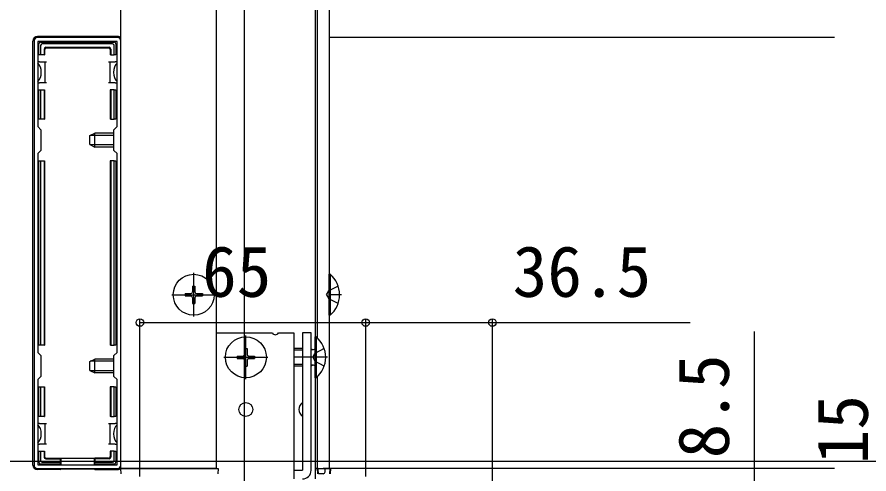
# Model space of a CAD drawing. Units: millimetres, scale not verified. Extents: x -875 to 875, y -1305 to 1298.
# Drawn here: x -661.4 to -416.1, y -714 to -582.5 of the extents above; entities that cross this region are included whole.
import ezdxf
from ezdxf.enums import TextEntityAlignment as Align

# ---------------------------------------------------------------- set-up
doc = ezdxf.new("R2010")
doc.units = ezdxf.units.MM
doc.header["$LTSCALE"] = 8
for name, color, linetype in [('0-3_YKK_11', 7, 'Continuous'), ('0-4_YKK_12', 2, 'Continuous'), ('0-5_YKK_13', 4, 'Continuous'), ('0-6_YKK_D', 6, 'Continuous')]:
    doc.layers.add(name, color=color, linetype=linetype)
doc.styles.add('ＭＳ ゴシック', font='')
doc.styles.get('ＭＳ ゴシック').set_extended_font_data('MS Gothic')

msp = doc.modelspace()

# ---------------------------------------------------------------- linework, layer by layer
at = {"layer": '0-3_YKK_11'}
for p, q in [((-632.5, -588.4), (-655.5, -588.4)), ((-656.5, -589.4), (-656.5, -711.4)), ((-631.5, -711.4), (-631.5, -589.4)), ((-655.5, -712.4), (-632.5, -712.4))]:
    msp.add_line(p, q, dxfattribs=at)
msp.add_lwpolyline([(-655.4, -621.8), (-655.4, -679), (-654.5, -679.9), (-654.5, -685.9), (-655.4, -686.8), (-655.4, -711.3), (-632.6, -711.3), (-632.6, -686.8), (-633.5, -685.9), (-633.5, -679.9), (-632.6, -679), (-632.6, -621.8), (-633.5, -620.9), (-633.5, -614.9), (-632.6, -614), (-632.6, -589.5), (-655.4, -589.5), (-655.4, -614), (-654.5, -614.9), (-654.5, -620.9)], close=True, dxfattribs=at)
for centre, start, end in [((-655.5, -589.4), 90.00001, 179.99999), ((-632.5, -589.4), 0.00001, 89.99999), ((-655.5, -711.4), 180.00001, 269.99999), ((-632.5, -711.4), 270.00001, 359.99999)]:
    msp.add_arc(centre, 1, start, end, dxfattribs=at)
at = {"layer": '0-4_YKK_12'}
for p, q in [((-596, -101.4), (-596, -891.4)), ((-631.5, -712.4), (-631.5, -444.9)), ((-604, -712.4), (-604, -444.9)), ((-575.5, -444.9), (-575.5, -715.4)), ((-575, -444.9), (-575, -674.721)), ((-571.5, -444.9), (-571.5, -712.4)), ((-426, -588.4), (-571.5, -588.4)), ((-575, -686.079), (-575, -712.4)), ((799.5, -710.4), (-857.925, -710.4)), ((-604, -712.4), (-631.5, -712.4)), ((-575.5, -712.4), (-571.5, -712.4)), ((-426, -712.4), (-571.5, -712.4))]:
    msp.add_line(p, q, dxfattribs=at)
at = {"layer": '0-5_YKK_13'}
for p, q in [((-632.498, -588.1), (-655.502, -588.1)), ((-656.8, -711.402), (-656.8, -589.398)), ((-654.6, -589.7), (-633.4, -589.7)), ((-654.6, -590.693), (-654.6, -593.4)), ((-633.893, -590.2), (-654.107, -590.2)), ((-633.4, -593.4), (-633.4, -590.693)), ((-632.9, -590.2), (-632.9, -593.4)), ((-653.6, -593.4), (-653.452, -593.4)), ((-653.452, -591.848), (-653.452, -593.4)), ((-653.1, -591.2), (-634.9, -591.2)), ((-652.952, -591.348), (-635.048, -591.348)), ((-634.548, -591.848), (-634.548, -593.4)), ((-634.4, -593.4), (-634.548, -593.4)), ((-634.4, -591.7), (-634.4, -593.4)), ((-634.4, -593.4), (-633.4, -593.4)), ((-632.9, -593.4), (-633.4, -593.4)), ((-654.9, -595.4), (-655.4, -595.4)), ((-653.4, -595.4), (-652.9, -595.4)), ((-635.1, -595.4), (-634.6, -595.4)), ((-632.6, -595.4), (-633.1, -595.4)), ((-655.4, -601.4), (-654.9, -601.4)), ((-654.6, -603.4), (-654.6, -611.9)), ((-654.6, -603.4), (-653.6, -603.4)), ((-653.6, -603.4), (-653.6, -611.9)), ((-652.9, -601.4), (-653.4, -601.4)), ((-634.6, -601.4), (-635.1, -601.4)), ((-634.548, -603.4), (-634.548, -611.9)), ((-634.4, -603.4), (-634.548, -603.4)), ((-633.4, -603.4), (-634.4, -603.4)), ((-633.1, -601.4), (-632.6, -601.4)), ((-654.6, -611.9), (-655.1, -611.9)), ((-653.6, -611.9), (-654.6, -611.9)), ((-653.6, -611.9), (-653.452, -611.9)), ((-634.4, -611.9), (-633.4, -611.9)), ((-640.4, -616.6), (-639, -615.9)), ((-640.4, -619.2), (-640.4, -616.6)), ((-633.5, -616.554), (-640.309, -616.554)), ((-633.5, -615.9), (-639, -615.9)), ((-640.4, -619.2), (-639, -619.9)), ((-633.5, -619.246), (-640.309, -619.246)), ((-654.6, -623.9), (-654.6, -676.9)), ((-654.6, -623.9), (-653.6, -623.9)), ((-653.6, -623.9), (-653.6, -676.9)), ((-634.548, -623.9), (-634.548, -676.9)), ((-634.4, -623.9), (-634.548, -623.9)), ((-633.4, -623.9), (-634.4, -623.9)), ((-633.4, -676.9), (-633.4, -623.9)), ((-633.4, -623.9), (-632.9, -623.9)), ((-610.5, -668.7), (-610.5, -656.1)), ((-571.5, -668.3), (-571.5, -656.5)), ((-571.253, -656.5), (-571.5, -656.5)), ((-571.253, -656.5), (-571.253, -668.3)), ((-613, -662.05), (-613, -662.75)), ((-613, -662.05), (-611.35, -662.05)), ((-610.85, -659.9), (-610.15, -659.9)), ((-610.85, -659.9), (-610.85, -661.55)), ((-610.15, -659.9), (-610.15, -661.55)), ((-609.65, -662.05), (-608, -662.05)), ((-608, -662.05), (-608, -662.75)), ((-572.244, -662.4), (-571.635, -661.255)), ((-568.918, -659.9), (-571.635, -661.255)), ((-616.8, -662.4), (-604.2, -662.4)), ((-613, -662.75), (-611.35, -662.75)), ((-610.85, -663.25), (-610.85, -664.9)), ((-610.15, -663.25), (-610.15, -664.9)), ((-609.65, -662.75), (-608, -662.75)), ((-572.244, -662.4), (-571.635, -663.545)), ((-568.918, -664.9), (-571.635, -663.545)), ((-568, -662.4), (-571.5, -662.4)), ((-610.85, -664.9), (-610.15, -664.9)), ((-571.253, -668.3), (-571.5, -668.3)), ((-604, -673.4), (-587.866, -673.4)), ((-595.5, -686.7), (-595.5, -674.1)), ((-586.134, -673.4), (-581.7, -673.4)), ((-581.7, -673.4), (-581.7, -712.9)), ((-576.7, -712.9), (-576.7, -673.4)), ((-575.5, -686.3), (-575.5, -674.5)), ((-575.252, -674.5), (-575.5, -674.5)), ((-575.252, -674.5), (-575.252, -686.3)), ((-654.6, -676.9), (-655.1, -676.9)), ((-653.6, -676.9), (-654.6, -676.9)), ((-653.6, -676.9), (-653.452, -676.9)), ((-634.4, -676.9), (-633.4, -676.9)), ((-595.85, -677.9), (-595.15, -677.9)), ((-595.85, -677.9), (-595.85, -679.55)), ((-595.15, -677.9), (-595.15, -679.55)), ((-579.2, -677.9), (-581.7, -677.9)), ((-579.2, -678.333), (-581.7, -678.333)), ((-576.7, -677.973), (-576.305, -678.116)), ((-576.7, -678.291), (-575.977, -678.14)), ((-576.244, -680.4), (-575.635, -679.255)), ((-572.917, -677.9), (-575.635, -679.255)), ((-640.4, -681.6), (-639, -680.9)), ((-640.4, -684.2), (-640.4, -681.6)), ((-633.5, -681.554), (-640.309, -681.554)), ((-633.5, -680.9), (-639, -680.9)), ((-601.8, -680.4), (-589.2, -680.4)), ((-598, -680.05), (-598, -680.75)), ((-598, -680.05), (-596.35, -680.05)), ((-598, -680.75), (-596.35, -680.75)), ((-595.85, -681.25), (-595.85, -682.9)), ((-595.15, -681.25), (-595.15, -682.9)), ((-594.65, -680.05), (-593, -680.05)), ((-594.65, -680.75), (-593, -680.75)), ((-593, -680.05), (-593, -680.75)), ((-572, -680.4), (-581.7, -680.4)), ((-576.244, -680.4), (-575.635, -681.545)), ((-572.917, -682.9), (-575.635, -681.545)), ((-640.4, -684.2), (-639, -684.9)), ((-633.5, -684.246), (-640.309, -684.246)), ((-595.85, -682.9), (-595.15, -682.9)), ((-579.2, -682.467), (-581.7, -682.467)), ((-579.2, -682.9), (-581.7, -682.9)), ((-576.7, -682.509), (-575.977, -682.66)), ((-576.7, -682.827), (-576.305, -682.684)), ((-575.252, -686.3), (-575.5, -686.3)), ((-655.1, -697.4), (-655.1, -688.9)), ((-655.1, -688.9), (-654.6, -688.9)), ((-654.6, -688.9), (-654.6, -697.4)), ((-654.6, -688.9), (-653.6, -688.9)), ((-653.6, -688.9), (-653.452, -688.9)), ((-653.452, -688.9), (-653.452, -697.4)), ((-634.548, -688.9), (-634.548, -697.4)), ((-634.4, -688.9), (-634.548, -688.9)), ((-634.4, -688.9), (-634.4, -697.4)), ((-633.4, -688.9), (-632.9, -688.9)), ((-632.9, -688.9), (-632.9, -697.4)), ((-654.6, -697.4), (-655.1, -697.4)), ((-653.6, -697.4), (-653.452, -697.4)), ((-634.4, -697.4), (-634.548, -697.4)), ((-634.4, -697.4), (-633.4, -697.4)), ((-632.9, -697.4), (-633.4, -697.4)), ((-654.9, -699.4), (-655.4, -699.4)), ((-653.4, -699.4), (-652.9, -699.4)), ((-635.1, -699.4), (-634.6, -699.4)), ((-632.6, -699.4), (-633.1, -699.4)), ((-655.4, -705.4), (-654.9, -705.4)), ((-652.9, -705.4), (-653.4, -705.4)), ((-634.6, -705.4), (-635.1, -705.4)), ((-633.1, -705.4), (-632.6, -705.4)), ((-655.1, -710.6), (-655.1, -707.4)), ((-655.1, -707.4), (-654.6, -707.4)), ((-654.6, -707.4), (-654.6, -710.107)), ((-654.6, -707.4), (-653.6, -707.4)), ((-653.6, -707.4), (-653.6, -709.1)), ((-653.6, -707.4), (-653.452, -707.4)), ((-653.452, -707.4), (-653.452, -708.952)), ((-634.548, -707.4), (-634.548, -708.952)), ((-634.4, -707.4), (-634.548, -707.4)), ((-634.4, -707.4), (-634.4, -709.1)), ((-633.4, -707.4), (-634.4, -707.4)), ((-633.4, -710.107), (-633.4, -707.4)), ((-649, -711.1), (-654.6, -711.1)), ((-654.107, -710.6), (-649, -710.6)), ((-653.1, -709.6), (-649, -709.6)), ((-652.952, -709.452), (-649, -709.452)), ((-649, -709.6), (-649, -709.452)), ((-649, -709.452), (-639, -709.452)), ((-649, -709.6), (-649, -710.6)), ((-649, -710.6), (-649, -711.1)), ((-649, -711.1), (-649, -711.3)), ((-648.8, -709.452), (-648.8, -711.3)), ((-639.2, -709.452), (-639.2, -711.3)), ((-635.048, -709.452), (-639, -709.452)), ((-639, -709.6), (-639, -709.452)), ((-634.9, -709.6), (-639, -709.6)), ((-639, -709.6), (-639, -710.6)), ((-639, -710.6), (-633.893, -710.6)), ((-639, -711.1), (-639, -710.6)), ((-633.4, -711.1), (-639, -711.1)), ((-639, -711.1), (-639, -711.3)), ((-649, -712.7), (-655.502, -712.7)), ((-649, -712.4), (-649, -712.7)), ((-649, -712.7), (-648.8, -712.608)), ((-648.8, -712.4), (-648.8, -712.608)), ((-639, -712.7), (-639.2, -712.608)), ((-639, -712.4), (-639, -712.7)), ((-639, -712.7), (-632.498, -712.7)), ((-603.799, -712.4), (-603.5, -712.4)), ((-603.5, -712.4), (-603.595, -713.961)), ((-581.7, -712.9), (-579.2, -712.9)), ((-581.7, -712.9), (-581.7, -715.4)), ((-574.7, -712.4), (-575.5, -712.4)), ((-575, -712.4), (-574.904, -713.961)), ((-575, -712.4), (-575, -712.4)), ((-574.639, -713.4), (-574.609, -713.9)), ((-572.7, -712.4), (-573.2, -712.4)), ((-571.3, -712.4), (-572.7, -712.4)), ((-572.7, -713.4), (-572.7, -712.4)), ((-571.3, -712.4), (-571.395, -713.961)), ((-574.609, -713.9), (-574.605, -713.961)), ((-574.309, -713.9), (-574.609, -713.9)), ((-573.2, -713.9), (-574.309, -713.9)), ((-574.305, -713.961), (-574.309, -713.9))]:
    msp.add_line(p, q, dxfattribs=at)
for points in [[(-654.6, -593.4), (-655.1, -593.4), (-655.1, -590.2)], [(-653.6, -591.7), (-653.6, -593.4), (-654.6, -593.4)], [(-654.9, -595.4), (-653.4, -595.4), (-653.4, -598.4)], [(-634.6, -598.4), (-634.6, -595.4), (-633.1, -595.4)], [(-653.4, -598.4), (-653.4, -601.4), (-654.9, -601.4)], [(-633.1, -601.4), (-634.6, -601.4), (-634.6, -598.4)], [(-655.1, -611.9), (-655.1, -603.4), (-654.6, -603.4)], [(-653.6, -603.4), (-653.452, -603.4), (-653.452, -611.9)], [(-634.4, -603.4), (-634.4, -611.9), (-634.548, -611.9)], [(-633.5, -619.9), (-639, -619.9), (-639, -615.9)], [(-655.1, -676.9), (-655.1, -623.9), (-654.6, -623.9)], [(-653.6, -623.9), (-653.452, -623.9), (-653.452, -676.9)], [(-634.4, -623.9), (-634.4, -676.9), (-634.548, -676.9)], [(-632.9, -623.9), (-632.9, -676.9), (-633.4, -676.9)], [(-576.7, -673.4), (-579.2, -673.4), (-579.2, -712.9)], [(-633.5, -684.9), (-639, -684.9), (-639, -680.9)], [(-653.6, -688.9), (-653.6, -697.4), (-654.6, -697.4)], [(-633.4, -697.4), (-633.4, -688.9), (-634.4, -688.9)], [(-654.9, -699.4), (-653.4, -699.4), (-653.4, -702.4)], [(-634.6, -702.4), (-634.6, -699.4), (-633.1, -699.4)], [(-653.4, -702.4), (-653.4, -705.4), (-654.9, -705.4)], [(-633.1, -705.4), (-634.6, -705.4), (-634.6, -702.4)], [(-633.4, -707.4), (-632.9, -707.4), (-632.9, -710.6)], [(-639.2, -712.4), (-639.2, -712.608), (-648.8, -712.608)], [(-631.405, -713.961), (-631.5, -712.4), (-631.201, -712.4), (-603.799, -712.4)], [(-574.639, -713.4), (-574.7, -712.4), (-573.2, -712.4)], [(-571.096, -713.961), (-571, -712.4), (-571.3, -712.4)]]:
    msp.add_lwpolyline(points, dxfattribs=at)
msp.add_lwpolyline([(-633.4, -611.9), (-633.4, -603.4), (-632.9, -603.4), (-632.9, -611.9)], close=True, dxfattribs=at)
for centre, radius in [((-610.5, -662.4), 5.9), ((-595.5, -680.4), 5.9), ((-595.5, -695.4), 2)]:
    msp.add_circle(centre, radius, dxfattribs=at)
for centre, radius, start, end in [((-654.6, -590.2), 0.5, 90.77436, 179.22564), ((-654.6, -590.2), 0.5, 179.22564, 180), ((-654.6, -590.2), 0.5, 90, 90.77436), ((-633.4, -590.2), 0.5, 89.22564, 90), ((-633.4, -590.2), 0.5, 0.77436, 89.22564), ((-633.4, -590.2), 0.5, 0, 0.77436), ((-655.1, -592.4), 0.3, 90, 270), ((-632.9, -592.4), 0.3, 270, 90), ((-655.1, -604.4), 0.3, 90, 270), ((-632.9, -604.4), 0.3, 270, 90), ((-655.1, -624.9), 0.3, 90, 270), ((-632.9, -624.9), 0.3, 270, 90), ((-576.2, -662.4), 7.7, 309.98312, 50.01688), ((-611.35, -661.55), 0.5, 270, 0), ((-609.65, -661.55), 0.5, 180, 270), ((-611.35, -663.25), 0.5, 0, 90), ((-609.65, -663.25), 0.5, 90, 180), ((-587, -672.9), 1, 210, 330), ((-580.2, -680.4), 7.7, 309.98312, 50.01688), ((-655.1, -675.9), 0.3, 90, 270), ((-632.9, -675.9), 0.3, 270, 90), ((-576.1, -677.552), 0.6, 250.03043, 0), ((-596.35, -679.55), 0.5, 270, 0), ((-596.35, -681.25), 0.5, 0, 90), ((-594.65, -679.55), 0.5, 180, 270), ((-594.65, -681.25), 0.5, 90, 180), ((-576.1, -683.248), 0.6, 0, 109.96957), ((-577.7, -695.4), 2.5, 126.8699, 233.1301), ((-655.1, -696.4), 0.3, 90, 270), ((-632.9, -696.4), 0.3, 270, 90), ((-655.1, -708.4), 0.3, 90, 270), ((-632.9, -708.4), 0.3, 270, 90), ((-654.6, -710.6), 0.5, 180, 180.77436), ((-654.6, -710.6), 0.5, 180.77436, 269.22564), ((-654.6, -710.6), 0.5, 269.22564, 270), ((-633.4, -710.6), 0.5, 270, 270.77436), ((-633.4, -710.6), 0.5, 270.77436, 359.22564), ((-633.4, -710.6), 0.5, 359.22564, 0), ((-579.2, -712.9), 2.5, 270, 0), ((-573.2, -713.4), 0.5, 270, 0)]:
    msp.add_arc(centre, radius, start, end, dxfattribs=at)
for centre, major_axis, ratio, start_param, end_param in [((-655.498, -589.402), (-0.923, 0.923), 0.99628, 5.4996506, 7.06672), ((-632.502, -589.402), (0.923, 0.923), 0.99628, 6.1921366, 7.06672), ((-654.093, -590.707), (0.363, -0.363), 0.973329, 2.3697096, 3.9134757), ((-633.907, -590.707), (0.363, 0.363), 0.973329, 5.5113023, 7.0550683), ((-653.1, -591.7), (-0.354, 0.354), 0.999924, 5.4978252, 7.0685454), ((-652.952, -591.848), (-0.354, 0.354), 0.999924, 5.4978252, 7.0685454), ((-635.048, -591.848), (0.354, 0.354), 0.999924, 5.4978252, 7.0685454), ((-634.9, -591.7), (0.354, 0.354), 0.999924, 5.4978252, 7.0685454), ((-656.4, -598.4), (0, 3), 0.666667, 4.712389, 5.7595865), ((-631.6, -598.4), (0, 3), 0.666667, 0.5235988, 1.5707963), ((-656.4, -598.4), (0, 3), 0.666667, 3.6651914, 4.712389), ((-631.6, -598.4), (0, 3), 0.666667, 1.5707963, 2.6179939), ((-656.4, -702.4), (0, 3), 0.666667, 4.712389, 5.7595865), ((-631.6, -702.4), (0, 3), 0.666667, 0.5235988, 1.5707963), ((-656.4, -702.4), (0, 3), 0.666667, 3.6651914, 4.712389), ((-631.6, -702.4), (0, 3), 0.666667, 1.5707963, 2.6179939), ((-654.093, -710.093), (0.363, 0.363), 0.973329, 2.3697096, 3.9134757), ((-653.1, -709.1), (-0.354, -0.354), 0.999924, 5.4978252, 7.0685454), ((-652.952, -708.952), (-0.354, -0.354), 0.999924, 5.4978252, 7.0685454), ((-635.048, -708.952), (0.354, -0.354), 0.999924, 5.4978252, 7.0685454), ((-634.9, -709.1), (0.354, -0.354), 0.999924, 5.4978252, 7.0685454), ((-633.907, -710.093), (0.363, -0.363), 0.973329, 5.5113023, 7.0550683), ((-655.498, -711.398), (-0.923, -0.923), 0.99628, 5.4996506, 7.06672), ((-632.502, -711.398), (0.923, -0.923), 0.99628, 5.4996506, 6.374234)]:
    msp.add_ellipse(centre, major_axis=major_axis, ratio=ratio, start_param=start_param, end_param=end_param, dxfattribs=at)
at = {"layer": '0-6_YKK_D'}
for p, q in [((-626, -714.7), (-626, -669.4)), ((-561, -714.7), (-561, -669.4)), ((-561, -714.7), (-561, -669.4)), ((-524.5, -723.9), (-524.5, -669.4)), ((-626, -670.4), (-561, -670.4))]:
    msp.add_line(p, q, dxfattribs=at)
for points in [[(-561, -670.4), (-524.5, -670.4), (-467.609, -670.4)], [(-449, -723.9), (-449, -715.4), (-449, -672.941)]]:
    msp.add_lwpolyline(points, dxfattribs=at)
for centre in [(-626, -670.4), (-561, -670.4), (-561, -670.4), (-524.5, -670.4)]:
    msp.add_circle(centre, 1.075, dxfattribs=at)

# ---------------------------------------------------------------- texts
at = {"layer": '0-6_YKK_D', "style": 'ＭＳ ゴシック'}
for s, p in [('65', (-608.102, -667.4)), ('36.5', (-518.677, -667.4))]:
    msp.add_text(s, height=14.66, dxfattribs=at).set_placement(p, align=Align.BOTTOM_LEFT)
for s, p in [('8.5', (-452, -709.464)), ('15', (-412, -711.168))]:
    msp.add_text(s, height=14.66, rotation=90, dxfattribs=at).set_placement(p, align=Align.BOTTOM_LEFT)

doc.saveas('drawing.dxf')
